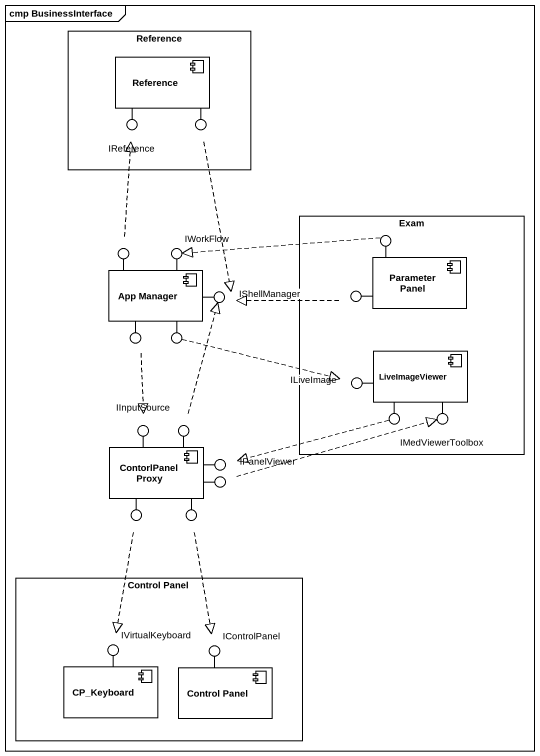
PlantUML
@startuml
mainframe cmp BusinessInterface
rectangle Reference {
  component "Reference" as Reference_2
}
() IReference
() " " as lollipop1
rectangle Exam {
  component "Parameter Panel" as Parameter_Panel
  component LiveImageViewer
}
() " " as lollipop2
() " " as lollipop3
() IWorkFlow
component "App Manager" as App_Manager
() IShellManager
() " " as lollipop4
() " " as lollipop5
() " " as lollipop6
() ILiveImage
() IInputSource
() " " as lollipop7
() " " as lollipop8
() IMedViewerToolbox
component "ContorlPanel Proxy" as ContorlPanel_Proxy
() IPanelViewer
() " " as lollipop9
() " " as lollipop10
() " " as lollipop11
rectangle "Control Panel" as Control_Panel {
  component CP_Keyboard
  component "Control Panel" as Control_Panel_2
}
() IVirtualKeyboard
() IControlPanel
Reference_2 -- IReference
Reference_2 -- lollipop1
Parameter_Panel -up- lollipop2
App_Manager -up- lollipop3
App_Manager -up- IWorkFlow
App_Manager -right- IShellManager
Parameter_Panel -left- lollipop4
App_Manager -- lollipop5
App_Manager -- lollipop6
LiveImageViewer -left- ILiveImage
ContorlPanel_Proxy -up- IInputSource
ContorlPanel_Proxy -up- lollipop7
LiveImageViewer -- lollipop8
LiveImageViewer -- IMedViewerToolbox
ContorlPanel_Proxy -right- IPanelViewer
ContorlPanel_Proxy -- lollipop9
ContorlPanel_Proxy -- lollipop10
ContorlPanel_Proxy -right- lollipop11
CP_Keyboard -up- IVirtualKeyboard
Control_Panel_2 -up- IControlPanel
lollipop1 ..|> IShellManager
lollipop2 .left.|> IWorkFlow
lollipop3 .up.|> IReference
lollipop4 .left.|> IShellManager
lollipop5 ..|> IInputSource
lollipop6 .right.|> ILiveImage
lollipop7 .up.|> IShellManager
lollipop8 .left.|> IPanelViewer
lollipop9 ..|> IVirtualKeyboard
lollipop10 ..|> IControlPanel
lollipop11 .right.|> IMedViewerToolbox
@enduml
